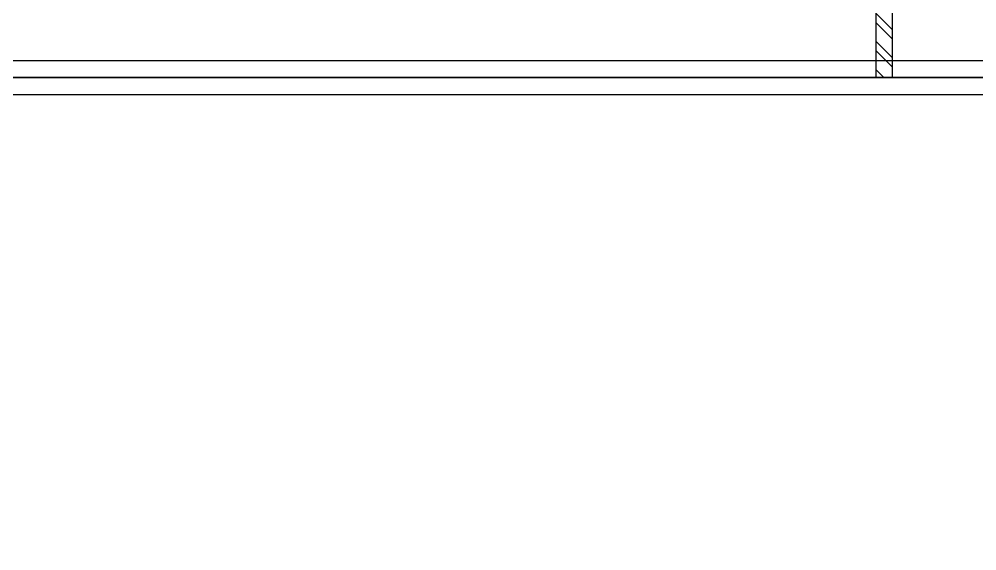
# Model space of a CAD drawing. Header units: millimetres. Extents: x -1379 to 1385823, y -4884429 to 548763.
# Drawn here: x 418810.7 to 418925.4, y -2341112.8 to -2341049.2 of the extents above; entities that cross this region are included whole.
import ezdxf

# ---------------------------------------------------------------- set-up
doc = ezdxf.new("R2010")
doc.units = ezdxf.units.MM
doc.set_wipeout_variables(frame=1)
for name, color, linetype in [('010 - ASPG_FRAMING_CUT_COLOR_1', 7, 'Continuous'), ('010 - ASPG_FRAMING_DEF_SUB', 7, 'Continuous'), ('010 - ASPG_FRAMING_HATCH_', 7, 'Continuous'), ('010 - ASPG_FRAMING_MAIN_COLOR_2', 7, 'Continuous'), ('010 - ASPG_FRAMING_SUB_COLOR_2', 7, 'Continuous'), ('010 - ASPG_FRAMING_WIPEOUT_', 7, 'Continuous')]:
    doc.layers.add(name, color=color, linetype=linetype)

# ---------------------------------------------------------------- blocks, each defined once
blk = doc.blocks.new('*U1479')
at = {"color": 7}
blk.add_wipeout([(1397.3000000024458, 4.000000001700073), (60.00000000297587, 4.000000000000455), (60.00000000297587, 69.30000000000041), (1397.3000000024458, 69.30000000170003)], dxfattribs=at).dxf.layer = '010 - ASPG_FRAMING_WIPEOUT_'
at = {"layer": '010 - ASPG_FRAMING_MAIN_COLOR_2', "color": 7}
blk.add_lwpolyline([(1367.30000000361, 69.3000000016995), (90.00000000181171, 69.3), (90.00000000181171, 6), (1367.30000000361, 6.000000001699519)], close=True, dxfattribs=at)
at = {"layer": '010 - ASPG_FRAMING_SUB_COLOR_2', "color": 7}
for points in [[(1397.300000002446, 4.000000001699519), (60.00000000297587, 4), (60.00000000297587, 69.3), (1397.300000002446, 69.3000000016995)], [(60.00000000297587, 2.000000000715772), (60.00000000297587, 4), (1397.300000002446, 4.000000001699519), (1397.300000002446, 2.000000002415291)]]:
    blk.add_lwpolyline(points, close=True, dxfattribs=at)
blk = doc.blocks.new('C-1-IV01_REV00_20260605-140059_LOPF_ASPG')
at = {"color": 7, "xscale": -1, "rotation": 180}
blk.add_blockref('*U1479', (15165, -11887.99999999767), dxfattribs=at)
blk = doc.blocks.new('000_ASPG_TYP_FILES_FRAMING_EXTR_BREAKLINE_TYPE_2_sub')
at = {"layer": '010 - ASPG_FRAMING_HATCH_', "transparency": 33554585}
h = blk.add_hatch(dxfattribs=at)
h.set_pattern_fill('ANSI32', scale=0.25)
h.set_pattern_definition([(45, (0, 0), (-1.683798022700467, 1.683798022700467), []), (45, (1.1225325, 0), (-1.683798022700467, 1.683798022700467), [])])
h.paths.add_polyline_path([(131.0000000002328, 91.00000000058208, 0.4142135623730951), (132.0000000003492, 90.00000000046566), (140.0000000002328, 90.00000000046566, 0.4142135623730951), (141.0000000002328, 91.00000000046566), (141.0000000002328, 100.0000000004657), (2.000000000465661, 100.0000000004657), (2.000000000465661, 125.0000000004657), (4.656612873077393e-10, 125.0000000004657), (4.656612873077393e-10, 99.00000000046566, 0.4142135623730951), (1.000000000465661, 98.00000000046566), (63.00000000023283, 98.00000000046566, -0.414213562373093), (64.00000000023283, 97.00000000046566), (64.00000000023277, 3, -0.4142135623730951), (63.00000000023277, 2), (4.655476004700176e-10, 2), (-5.684341886080801e-14, 0), (141.0000000002328, -6.05359673500061e-09), (141.0000000002328, 8.99999999650754, 0.4142135623730951), (140.0000000002328, 9.99999999650754), (132.0000000003492, 9.99999999650754, 0.4142135623730951), (131.0000000002328, 8.999999996391125), (131.0000000002328, 3, -0.4142135623730951), (130.0000000002328, 2), (67.00000000034919, 2, -0.4142135623730951), (66.00000000023277, 3.000000000116415), (66.00000000023283, 97.00000000034925, -0.4142135623730951), (67.00000000034925, 98.00000000046566), (130.0000000002328, 98.00000000046566, -0.414213562373095), (131.0000000002328, 97.00000000046566)])
h.paths.add_polyline_path([(133.0000000002328, 92.00000000372529), (133.0000000002328, 98.00000000046566), (139.0000000004657, 98.00000000046566), (139.0000000004657, 92.00000000372529)], flags=16)
h.paths.add_polyline_path([(133.0000000002328, 7.999999996740371), (139.0000000004656, 7.999999996740371), (139.0000000004656, 2), (133.0000000002328, 2)], flags=16)
at = {"layer": '010 - ASPG_FRAMING_CUT_COLOR_1', "color": 7}
for points in [[(64.00000000023277, 3), (64.00000000023283, 97.00000000046566, 0.4142135623730951), (63.00000000023283, 98.00000000046566), (1.000000000465661, 98.00000000046566, -0.4142135623730951), (4.656612873077393e-10, 99.00000000046566), (4.656612873077393e-10, 125.0000000004657), (2.000000000465661, 125.0000000004657), (2.000000000465661, 100.0000000004657), (141.0000000002328, 100.0000000004657)], [(130.0000000002328, 98.00000000046566), (67.00000000046566, 98.00000000046566, 0.4142135623730951), (66.00000000023283, 97.00000000046566), (66.00000000023277, 3, 0.4142135623730951)]]:
    blk.add_lwpolyline(points, format="xyb", dxfattribs=at)
at = {"layer": '010 - ASPG_FRAMING_DEF_SUB', "color": 7, "transparency": 33554457}
blk.add_line((4.656044438888784e-10, 50.00000000023283), (141.0000000002329, 50.00000000023283), dxfattribs=at)
blk = doc.blocks.new('*U2680')
at = {"color": 7, "rotation": 89.99999999999999}
blk.add_blockref('000_ASPG_TYP_FILES_FRAMING_EXTR_BREAKLINE_TYPE_2_sub', (1227.000000002942, 1.311700970063612e-09), dxfattribs=at)
blk = doc.blocks.new('C-1-IV01_REV00_20260605-140059_LOPF_ASPG_sub')
at = {"color": 7, "xscale": -1, "rotation": 270}
blk.add_blockref('*U2680', (16245, -13077.00000000047), dxfattribs=at)

msp = doc.modelspace()

# ---------------------------------------------------------------- block references
at = {"color": 7}
msp.add_blockref('C-1-IV01_REV00_20260605-140059_LOPF_ASPG_sub', (402604.3046021664, -2329164.177214643), dxfattribs=at)

# ---------------------------------------------------------------- next in the draw order: block references
msp.add_blockref('C-1-IV01_REV00_20260605-140059_LOPF_ASPG', (402604.3046021664, -2329164.177214643), dxfattribs=at)

doc.saveas('drawing.dxf')
